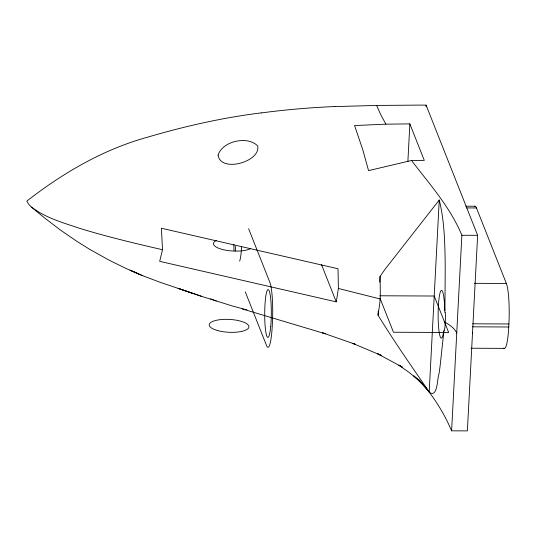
<?xml version="1.0" encoding="UTF-8"?>
<svg xmlns="http://www.w3.org/2000/svg" width="536" height="536" viewBox="0 0 536 536"><rect width="100%" height="100%" fill="white"/><g stroke="black" fill="none" stroke-linecap="round" stroke-linejoin="round"><path stroke-width="0.8" d="M444.92 312.388L445.208 269.126A129.263 17.916 -89.7 0 0 445.108 258.004C444.733 238.574 443.949 218.943 439.252 200.002L385.002 269.327L380.051 276.415L379.749 282.177M443.976 330.444L440.143 365.659A129.263 17.916 -89.7 0 1 439.038 373.719C437.162 377.505 437.925 397.953 429.631 392.553C412.03 367.046 394.215 341.573 378.021 315.141L378.235 311.021M407.883 161.45L409.852 123.89L385.907 124.164L354.571 125.551L362.892 150.06L368.554 170.636L411.494 160.492L424.284 160.358L409.852 123.89M425.999 106.798L426.087 105.123L419.795 105.103L376.587 105.438L334.846 106.59M439.252 200.002L429.182 392.057L418.576 379.515C432.411 394.503 443.614 412.057 451.613 430.823L467.379 430.897L477.636 235.324L426.087 105.123M451.613 430.823L461.871 235.257C450.253 207.224 429.745 184.31 411.494 160.492M503.827 348.052A31.838 4.415 -89.7 0 0 508.751 326.987L508.912 323.972A31.838 4.415 -89.7 0 0 506.366 283.47L476.464 207.955A31.838 4.415 -89.7 0 0 474.394 206.534M380.058 276.409A173.517 24.053 -89.7 0 1 380.292 294.767L379.91 302.177A173.517 24.053 -89.7 0 1 378.021 315.161M338.37 288.462L337.198 296.194A169.101 23.437 -89.7 0 1 336.253 301.855L159.681 261.34L162.502 249.729L161.423 228.242L337.988 268.757A169.101 23.437 -89.7 0 1 338.189 277.326L338.37 288.462L380.319 299.014M261.213 112.888C222.608 117.659 184.558 126.275 147.273 137.27C103.053 149.511 62.779 173.054 26.8 201.121L28.582 204.129L31.523 207.137L44.769 218.098L60.461 230.065L76.494 241.086L89.613 249.287L109.331 260.275L126 268.462L142.757 275.725L159.54 282.09L201.449 296.308L232.081 305.889L244.584 309.305M465.804 206.193L474.836 206.233M466.608 207.908L476.464 207.955M461.871 235.257L477.636 235.324M474.34 283.323L506.366 283.47M379.87 295.778L434.22 296.026L448.652 332.481L393.471 332.233L380.265 298.88M472.779 323.811L508.912 323.972M472.618 326.819L508.751 326.987M471.01 348.226L504.678 348.38M246.895 309.734L245.81 309.553M162.502 249.729C134.724 243.324 106.966 236.711 79.697 228.356C63.121 222.762 45.634 217.891 31.523 207.137M242.366 308.95L325.272 333.754L322.572 332.849L355.502 344.367L352.835 343.388M216.269 301.004L210.548 298.807M201.449 296.308L178.153 288.355L192.471 293.266M352.936 343.462L381.21 355.388L377.706 353.82L402.214 367.046L398.851 365.15L408.935 372.299L418.596 380.104M138.891 274.03L130.014 270.178L142.757 275.725M444.847 322.069C449.429 324.863 454.461 327.952 456.739 333.044M418.154 379.562L413.826 375.897L426.596 388.473M385.907 124.164L380.801 114.805L376.587 105.438M472.317 332.622L472.504 333.111M321.52 264.65L336.246 301.848M248.597 228.678L269.869 282.398A31.838 4.415 -89.7 0 1 272.415 322.9A74.404 10.311 -89.7 0 1 272.127 328.126A31.838 4.415 -89.7 0 1 266.553 345.579L245.287 291.865M445.182 322.257A22.157 10.465 77.8 0 1 444.177 330.739M445.222 312.32A22.157 11.403 85.9 0 1 445.148 322.27M443.627 331.617A23.879 3.31 -89.7 0 1 438.562 326.813A23.879 3.31 -89.7 0 1 440.398 291.825A23.879 3.31 -89.7 0 1 444.726 310.746M261.22 112.942A773.85 724.371 -21.6 0 1 334.846 106.543M250.245 248.778A19.899 6.439 3 0 1 222.902 249.602A19.899 6.439 3 0 1 216.397 240.43M241.609 246.808A23.879 3.31 -89.7 0 1 239.652 261.166M235.599 250.928A23.879 3.31 -89.7 0 1 235.331 246.265M234.024 250.593A31.838 4.415 -89.7 0 1 233.843 244.436M218.085 155.206C220.825 173.229 260.978 161.611 257.689 145.966C247.666 135.36 222.105 141.243 218.085 155.206M270.734 326.377A23.879 3.31 -89.7 0 0 268.268 289.614A23.879 3.31 -89.7 0 0 265.012 324.407A23.879 3.31 -89.7 0 0 270.734 326.377M217.71 330.598A19.899 6.439 3 0 0 248.865 327.315A19.899 6.439 3 0 0 220.604 319.617A19.899 6.439 3 0 0 217.71 330.598"/></g></svg>
